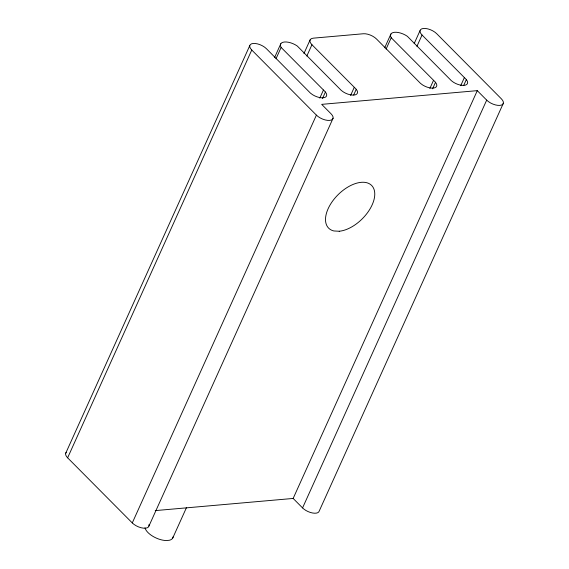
<?xml version="1.0" encoding="UTF-8"?>
<svg xmlns="http://www.w3.org/2000/svg" width="569" height="569" viewBox="0 0 569 569"><rect width="100%" height="100%" fill="white"/><g stroke="black" fill="none" stroke-linecap="round" stroke-linejoin="round"><path stroke-width="0.85" d="M65.627 453.443L249.755 45.648M148.914 524.675A10.1 4.68 24.3 0 1 143.395 528.16A10.1 4.68 24.3 0 1 132.278 522.925L67.633 457.817L251.761 50.022A10.1 4.68 24.3 0 1 253.226 43.457A10.1 4.68 24.3 0 1 266.441 48.728L310.418 93.103L312.651 94.746A10.263 4.758 24.3 0 0 323.149 97.797A10.263 4.758 24.3 0 0 326.378 93.536L325.248 91.794L281.122 47.433A11.679 5.413 24.3 0 1 284.493 41.992A11.679 5.413 24.3 0 1 297.267 46.011L341.244 90.386L343.477 92.029A10.263 4.758 24.3 0 0 353.975 95.08A10.263 4.758 24.3 0 0 357.204 90.82L356.073 89.077L311.947 44.716A10.1 4.68 24.3 0 1 313.412 38.151L363.321 33.756A10.1 4.68 24.3 0 1 376.536 39.026L420.512 83.394L422.739 85.044A10.263 4.758 24.3 0 0 433.237 88.095A10.263 4.758 24.3 0 0 436.473 83.828L435.342 82.092L391.216 37.732A11.679 5.413 24.3 0 1 394.587 32.284A11.679 5.413 24.3 0 1 407.361 36.309L451.338 80.677L453.571 82.327A10.263 4.758 24.3 0 0 464.069 85.378A10.263 4.758 24.3 0 0 467.298 81.111L466.167 79.376L422.042 35.015A10.1 4.68 24.3 0 1 423.5 28.45A10.1 4.68 24.3 0 1 436.722 33.72L501.367 98.828A10.1 4.68 24.3 0 1 499.902 105.393A10.1 4.68 24.3 0 1 486.687 100.123L477.284 90.649L321.684 104.362L331.087 113.836A10.1 4.68 24.3 0 1 329.622 120.4A10.1 4.68 24.3 0 1 316.407 115.13L251.761 50.022M274.592 57.49L280.802 43.735M276.008 58.763L281.122 47.433M303.946 53.529L310.155 39.773M306.833 56.047L311.947 44.716M319.778 98.138L323.434 90.051M322.481 98.508L325.404 92.036M132.278 522.925L316.407 115.13M148.964 526.005L333.093 118.21M350.611 95.421L354.259 87.334M353.676 94.98L356.23 89.319M384.687 47.789L390.896 34.033M386.102 49.062L391.216 37.732M172.763 537.982L186.561 507.427M414.189 43.585L420.036 30.641M416.928 46.345L422.042 35.015M429.872 88.437L433.528 80.343M432.575 88.807L435.498 82.334M460.698 85.72L464.354 77.626M463.771 85.279L466.324 79.617M155.237 510.606L293.156 498.444L477.284 90.649M503.373 103.202L319.245 510.998A10.1 4.68 24.3 0 1 312.516 512.989A10.1 4.68 24.3 0 1 302.559 507.918L486.687 100.123M293.156 498.444L302.559 507.918M67.633 457.817A10.1 4.68 24.3 0 1 66.217 452.369M173.104 536.795A15.15 7.02 24.3 0 1 169.334 540.266L166.489 540.55A15.15 7.02 24.3 0 1 145.017 527.783M339.231 231.249L333.889 230.964A30.292 17.077 -44.8 0 1 340.226 192.685A30.292 17.077 -44.8 0 1 374.765 194.555A30.292 17.077 -44.8 0 1 339.231 231.249"/></g></svg>
